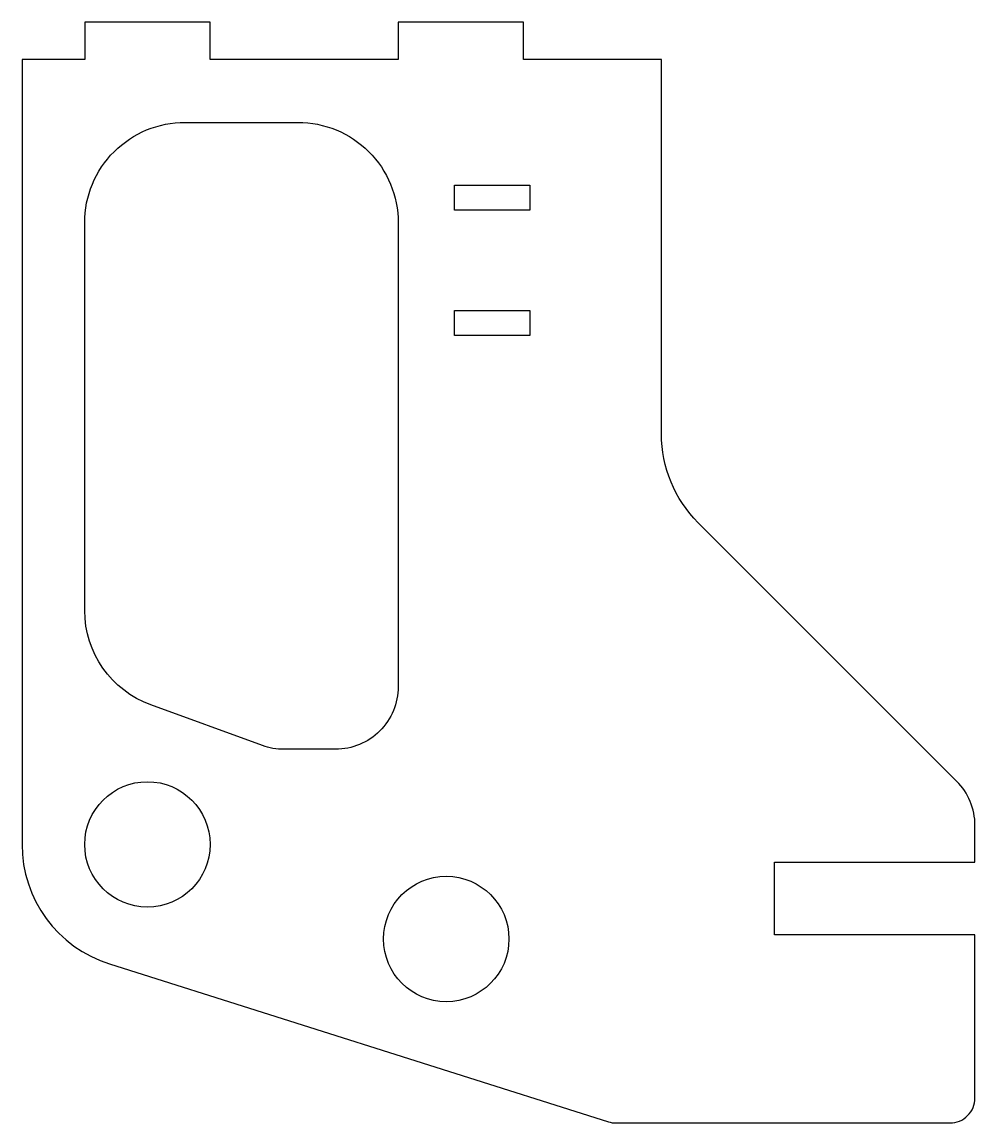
# Model space of a CAD drawing. Header units: millimetres. Extents: x -51 to 25, y -84.8 to 3.
import ezdxf

# ---------------------------------------------------------------- set-up
doc = ezdxf.new("R2010")
doc.units = ezdxf.units.MM

msp = doc.modelspace()

# ---------------------------------------------------------------- linework, layer by layer
for points in [[(-51, 0), (-51, -62.584, 0.327039), (-44.017, -72.118), (-4.238, -84.707, 0.076775), (-3.635, -84.8), (23, -84.8, 0.414214), (25, -82.8), (25, -69.8), (9, -69.8), (9, -64), (25, -64), (25, -61.071, 0.198912), (23.536, -57.536), (2.929, -36.929, -0.198912), (0, -29.858), (0, 0), (-11, 0), (-11, 3), (-21, 3), (-21, 0), (-36, 0), (-36, 3), (-46, 3), (-46, 0)], [(-46, -13, -0.414214), (-38, -5), (-29, -5, -0.414214), (-21, -13), (-21, -50, -0.414214), (-26, -55), (-30.118, -55, -0.087489), (-31.828, -54.698), (-40.736, -51.456, -0.315299), (-46, -43.939)]]:
    msp.add_lwpolyline(points, format="xyb", close=True)
for points in [[(-10.5, -10), (-10.5, -12), (-16.5, -12), (-16.5, -10)], [(-10.5, -20), (-10.5, -22), (-16.5, -22), (-16.5, -20)]]:
    msp.add_lwpolyline(points, close=True)
for centre in [(-41, -62.584), (-17.165, -70.127)]:
    msp.add_circle(centre, 5)

doc.saveas('drawing.dxf')
